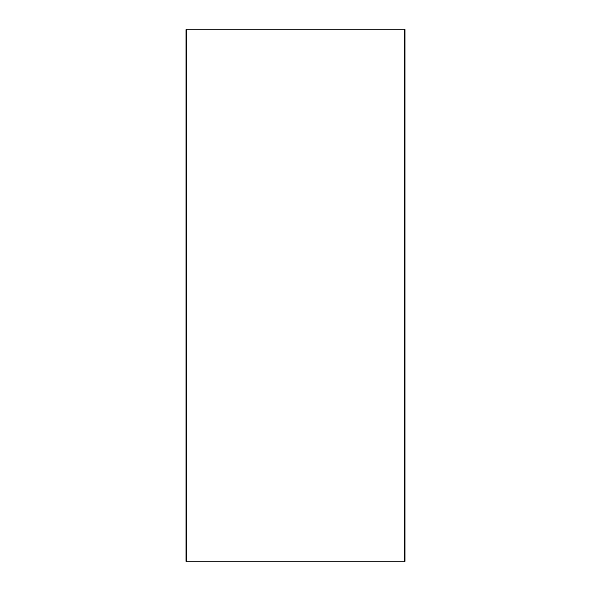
<?xml version="1.0" encoding="UTF-8"?>
<svg xmlns="http://www.w3.org/2000/svg" width="591" height="591" viewBox="0 0 591 591"><rect width="100%" height="100%" fill="white"/><g stroke="black" fill="none" stroke-linecap="round" stroke-linejoin="round"><path stroke-width="0.89" d="M404.643 29.55L404.643 561.45M186.357 29.55L186.357 561.45M404.769 29.55L186.231 29.55L186.231 561.45L404.769 561.45L404.769 29.55"/></g></svg>
